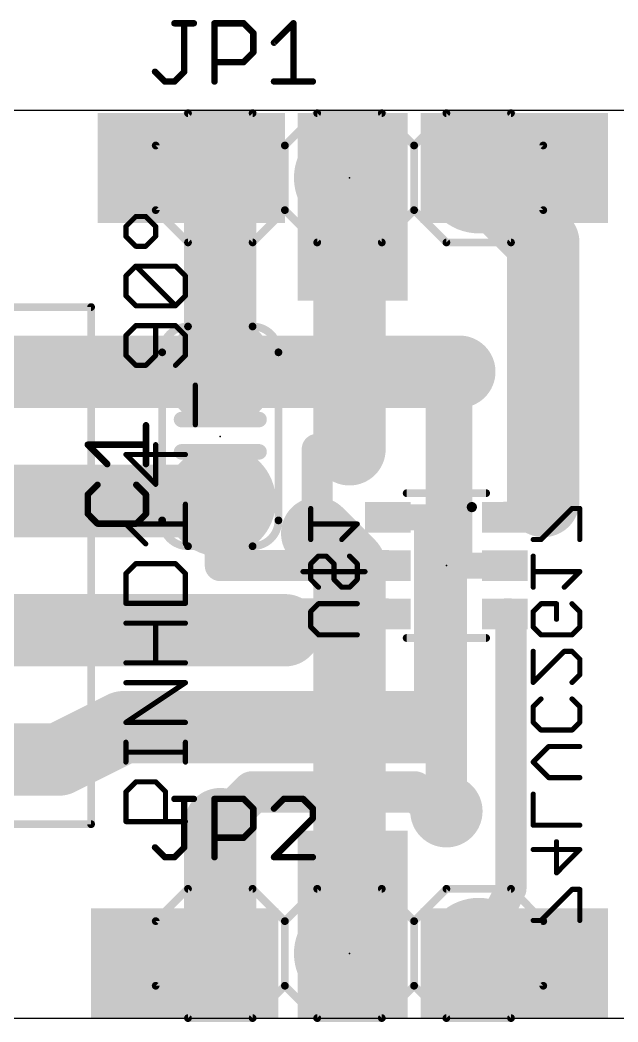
# Model space of a CAD drawing. Extents: x -2 to 28.6, y 7.5 to 27.2.
# Drawn here: x 8.76 to 20.52, y 7.54 to 27.23 of the extents above; entities that cross this region are included whole.
import ezdxf

# ---------------------------------------------------------------- set-up
doc = ezdxf.new("R2010")
doc.units = 0
for name, color, linetype in [('1', 22, 'CONTINUOUS'), ('16', 175, 'CONTINUOUS'), ('17', 82, 'CONTINUOUS'), ('18', 82, 'CONTINUOUS'), ('20', 7, 'CONTINUOUS'), ('21', 253, 'CONTINUOUS'), ('22', 253, 'CONTINUOUS'), ('23', 7, 'CONTINUOUS'), ('24', 7, 'CONTINUOUS'), ('25', 253, 'CONTINUOUS'), ('26', 253, 'CONTINUOUS'), ('28', 253, 'CONTINUOUS')]:
    doc.layers.add(name, color=color, linetype=linetype)

# ---------------------------------------------------------------- blocks, each defined once
blk = doc.blocks.new('RECT')
blk.add_solid([(-0.5, -0.5), (0.5, -0.5), (-0.5, 0.5), (0.5, 0.5)])
blk = doc.blocks.new('ROUNDP')
at = {"const_width": 0.5}
blk.add_lwpolyline([(0, -0.25, 1), (0, 0.25, 1), (0, -0.25)], format="xyb", dxfattribs=at)
blk = doc.blocks.new('ROUNDV')
at = {"const_width": 0.5}
blk.add_lwpolyline([(0, -0.25, 1), (0, 0.25, 1), (0, -0.25)], format="xyb", dxfattribs=at)

msp = doc.modelspace()

# ---------------------------------------------------------------- linework, layer by layer
at = {"layer": '1'}
for points, const_width in [([(15.24, 22.225), (15.24, 18.796)], 1.4224), ([(17.145, 11.684), (17.145, 20.32)], 0.8128), ([(15.24, 16.51), (14.605, 17.145)], 1.4224), ([(15.24, 10.795), (15.24, 16.51)], 1.4224)]:
    msp.add_lwpolyline(points, dxfattribs=dict(at, const_width=const_width))
for points, const_width in [([(15.5956, 22.225, 1), (14.8844, 22.225)], 0.7112), ([(17.3482, 20.32, 1), (16.9418, 20.32)], 0.4064), ([(14.8844, 18.796, 1), (15.5956, 18.796)], 0.7112), ([(14.8564, 17.3964, 1), (14.3536, 16.8936)], 0.7112), ([(15.5956, 16.51, 1), (14.8844, 16.51)], 0.7112), ([(14.9886, 16.2586, 1), (15.4914, 16.7614)], 0.7112), ([(16.9418, 11.684, 1), (17.3482, 11.684)], 0.4064), ([(14.8844, 10.795, 1), (15.5956, 10.795)], 0.7112)]:
    msp.add_lwpolyline(points, format="xyb", dxfattribs=dict(at, const_width=const_width))
at = {"layer": '16'}
for points, const_width in [([(12.7, 20.32), (12.7, 24.13)], 1.4224), ([(15.24, 24.13), (15.24, 22.225)], 1.4224), ([(19.05, 22.86), (17.78, 24.13)], 1.4224), ([(19.05, 17.78), (19.05, 22.86)], 1.4224), ([(7.62, 20.32), (12.7, 20.32)], 1.4224), ([(17.145, 20.32), (12.7, 20.32)], 1.4224), ([(17.399, 20.32), (17.145, 20.32)], 1.4224), ([(17.145, 20.32), (17.399, 20.32)], 0.8128), ([(17.399, 17.526), (17.399, 20.32)], 0.508), ([(15.24, 18.796), (14.605, 18.796)], 0.6096), ([(14.605, 18.796), (14.605, 17.145)], 0.6096), ([(7.62, 17.78), (12.7, 17.78)], 1.4224), ([(12.7, 16.51), (12.7, 17.78)], 0.6096), ([(18.73, 17.46), (19.05, 17.78)], 0.6096), ([(17.399, 16.51), (17.399, 17.526)], 0.508), ([(18.295, 17.46), (18.73, 17.46)], 0.6096), ([(15.995, 17.46), (16.764, 17.46)], 0.508), ([(16.764, 17.46), (16.764, 14.605)], 0.508), ([(14.605, 17.145), (14.605, 16.51)], 0.6096), ([(14.605, 16.51), (12.7, 16.51)], 0.6096), ([(15.995, 16.51), (14.605, 16.51)], 0.6096), ([(18.295, 16.51), (17.399, 16.51)], 0.508), ([(13.97, 15.24), (7.62, 15.24)], 1.4224), ([(15.995, 15.56), (13.97, 15.56)], 0.6096), ([(13.97, 15.56), (13.97, 15.24)], 0.6096), ([(18.295, 15.56), (18.415, 15.56)], 0.6096), ([(18.415, 15.56), (18.415, 10.16)], 0.6096), ([(16.764, 14.605), (16.764, 13.335)], 0.508), ([(10.795, 13.335), (9.525, 12.7)], 1.4224), ([(16.764, 13.335), (10.795, 13.335)], 1.4224), ([(9.525, 12.7), (7.62, 12.7)], 1.4224), ([(12.7, 11.43), (13.335, 12.065)], 0.8128), ([(13.335, 12.065), (16.51, 12.065)], 0.8128), ([(16.51, 12.065), (17.145, 11.684)], 0.8128), ([(12.7, 8.89), (12.7, 11.43)], 1.4224), ([(15.24, 8.89), (15.24, 10.795)], 1.4224), ([(18.415, 10.16), (17.78, 8.89)], 0.6096)]:
    msp.add_lwpolyline(points, dxfattribs=dict(at, const_width=const_width))
for points, const_width in [([(13.0556, 24.13, 1), (12.3444, 24.13)], 0.7112), ([(15.5956, 24.13, 1), (14.8844, 24.13)], 0.7112), ([(18.0314, 24.3814, 1), (17.5286, 23.8786)], 0.7112), ([(19.4056, 22.86, 1), (18.6944, 22.86)], 0.7112), ([(18.7986, 22.6086, 1), (19.3014, 23.1114)], 0.7112), ([(14.8844, 22.225, 1), (15.5956, 22.225)], 0.7112), ([(12.7, 20.6756, 1), (12.7, 19.9644)], 0.7112), ([(12.7, 19.9644, 1), (12.7, 20.6756)], 0.7112), ([(17.145, 20.6756, 1), (17.145, 19.9644)], 0.7112), ([(17.145, 19.9644, 1), (17.145, 20.6756)], 0.7112), ([(17.399, 19.9644, 1), (17.399, 20.6756)], 0.7112), ([(12.3444, 20.32, 1), (13.0556, 20.32)], 0.7112), ([(17.145, 20.5232, 1), (17.145, 20.1168)], 0.4064), ([(17.399, 20.1168, 1), (17.399, 20.5232)], 0.4064), ([(17.526, 20.32, 1), (17.272, 20.32)], 0.254), ([(14.605, 18.9484, 1), (14.605, 18.6436)], 0.3048), ([(14.7574, 18.796, 1), (14.4526, 18.796)], 0.3048), ([(15.24, 18.6436, 1), (15.24, 18.9484)], 0.3048), ([(12.7, 17.4244, 1), (12.7, 18.1356)], 0.7112), ([(18.6944, 17.78, 1), (19.4056, 17.78)], 0.7112), ([(12.8524, 17.78, 1), (12.5476, 17.78)], 0.3048), ([(19.1578, 17.6722, 1), (18.9422, 17.8878)], 0.3048), ([(17.526, 17.526, 1), (17.272, 17.526)], 0.254), ([(18.295, 17.6124, 1), (18.295, 17.3076)], 0.3048), ([(18.6222, 17.5678, 1), (18.8378, 17.3522)], 0.3048), ([(18.73, 17.3076, 1), (18.73, 17.6124)], 0.3048), ([(15.995, 17.587, 1), (15.995, 17.333)], 0.254), ([(16.891, 17.46, 1), (16.637, 17.46)], 0.254), ([(16.764, 17.333, 1), (16.764, 17.587)], 0.254), ([(17.272, 17.526, 1), (17.526, 17.526)], 0.254), ([(14.7574, 17.145, 1), (14.4526, 17.145)], 0.3048), ([(14.4526, 17.145, 1), (14.7574, 17.145)], 0.3048), ([(12.7, 16.6624, 1), (12.7, 16.3576)], 0.3048), ([(14.605, 16.6624, 1), (14.605, 16.3576)], 0.3048), ([(14.605, 16.3576, 1), (14.605, 16.6624)], 0.3048), ([(15.995, 16.3576, 1), (15.995, 16.6624)], 0.3048), ([(17.399, 16.637, 1), (17.399, 16.383)], 0.254), ([(18.295, 16.383, 1), (18.295, 16.637)], 0.254), ([(12.5476, 16.51, 1), (12.8524, 16.51)], 0.3048), ([(14.4526, 16.51, 1), (14.7574, 16.51)], 0.3048), ([(17.272, 16.51, 1), (17.526, 16.51)], 0.254), ([(13.97, 14.8844, 1), (13.97, 15.5956)], 0.7112), ([(13.97, 15.7124, 1), (13.97, 15.4076)], 0.3048), ([(14.1224, 15.56, 1), (13.8176, 15.56)], 0.3048), ([(15.995, 15.4076, 1), (15.995, 15.7124)], 0.3048), ([(18.295, 15.7124, 1), (18.295, 15.4076)], 0.3048), ([(18.5674, 15.56, 1), (18.2626, 15.56)], 0.3048), ([(18.415, 15.4076, 1), (18.415, 15.7124)], 0.3048), ([(13.8176, 15.24, 1), (14.1224, 15.24)], 0.3048), ([(16.891, 14.605, 1), (16.637, 14.605)], 0.254), ([(16.637, 14.605, 1), (16.891, 14.605)], 0.254), ([(10.795, 13.6906, 1), (10.795, 12.9794)], 0.7112), ([(10.954, 13.0169, 1), (10.636, 13.6531)], 0.7112), ([(16.764, 12.9794, 1), (16.764, 13.6906)], 0.7112), ([(9.525, 12.3444, 1), (9.525, 13.0556)], 0.7112), ([(16.637, 13.335, 1), (16.891, 13.335)], 0.254), ([(9.366, 13.0181, 1), (9.684, 12.3819)], 0.7112), ([(13.335, 12.2682, 1), (13.335, 11.8618)], 0.4064), ([(13.4787, 11.9213, 1), (13.1913, 12.2087)], 0.4064), ([(16.6145, 12.2392, 1), (16.4055, 11.8908)], 0.4064), ([(16.51, 11.8618, 1), (16.51, 12.2682)], 0.4064), ([(13.0556, 11.43, 1), (12.3444, 11.43)], 0.7112), ([(17.0405, 11.5098, 1), (17.2495, 11.8582)], 0.4064), ([(12.5563, 11.5737, 1), (12.8437, 11.2863)], 0.4064), ([(15.5956, 10.795, 1), (14.8844, 10.795)], 0.7112), ([(18.5513, 10.0918, 1), (18.2787, 10.2282)], 0.3048), ([(18.2626, 10.16, 1), (18.5674, 10.16)], 0.3048), ([(12.3444, 8.89, 1), (13.0556, 8.89)], 0.7112), ([(14.8844, 8.89, 1), (15.5956, 8.89)], 0.7112), ([(17.6437, 8.9582, 1), (17.9163, 8.8218)], 0.3048)]:
    msp.add_lwpolyline(points, format="xyb", dxfattribs=dict(at, const_width=const_width))
at = {"layer": '20'}
for p, q in [((28.555, 25.451), (5.08, 25.451)), ((5.08, 7.62), (28.555, 7.62))]:
    msp.add_line(p, q, dxfattribs=at)
at = {"layer": '21'}
for points, const_width in [([(12.065, 25.4), (11.43, 24.765)], 0.1524), ([(12.065, 25.4), (13.335, 25.4)], 0.1524), ([(13.335, 25.4), (13.97, 24.765)], 0.1524), ([(13.97, 24.765), (14.605, 25.4)], 0.1524), ([(14.605, 25.4), (15.875, 25.4)], 0.1524), ([(15.875, 25.4), (16.51, 24.765)], 0.1524), ([(16.51, 24.765), (17.145, 25.4)], 0.1524), ([(17.145, 25.4), (18.415, 25.4)], 0.1524), ([(18.415, 25.4), (19.05, 24.765)], 0.1524), ([(11.43, 24.765), (11.43, 23.495)], 0.1524), ([(13.97, 24.765), (13.97, 23.495)], 0.1524), ([(16.51, 24.765), (16.51, 23.495)], 0.1524), ([(19.05, 24.765), (19.05, 23.495)], 0.1524), ([(11.43, 23.495), (12.065, 22.86)], 0.1524), ([(13.97, 23.495), (13.335, 22.86)], 0.1524), ([(14.605, 22.86), (13.97, 23.495)], 0.1524), ([(16.51, 23.495), (15.875, 22.86)], 0.1524), ([(17.145, 22.86), (16.51, 23.495)], 0.1524), ([(19.05, 23.495), (18.415, 22.86)], 0.1524), ([(10.8448, 23.1748), (11.0397, 23.3697)], 0.1016), ([(11.0397, 23.3697), (11.2346, 23.3697)], 0.1016), ([(11.2346, 23.3697), (11.4295, 23.1748)], 0.1016), ([(10.8448, 22.9799), (10.8448, 23.1748)], 0.1016), ([(11.4295, 23.1748), (11.4295, 22.9799)], 0.1016), ([(11.0397, 22.785), (10.8448, 22.9799)], 0.1016), ([(11.2346, 22.785), (11.0397, 22.785)], 0.1016), ([(11.4295, 22.9799), (11.2346, 22.785)], 0.1016), ([(13.335, 22.86), (12.065, 22.86)], 0.1524), ([(15.875, 22.86), (14.605, 22.86)], 0.1524), ([(18.415, 22.86), (17.145, 22.86)], 0.1524), ([(10.8448, 22.2003), (11.0397, 22.3952)], 0.1016), ([(11.0397, 22.3952), (11.8193, 22.3952)], 0.1016), ([(11.8193, 21.6156), (11.0397, 22.3952)], 0.1016), ([(11.8193, 22.3952), (12.0142, 22.2003)], 0.1016), ([(10.8448, 21.8105), (10.8448, 22.2003)], 0.1016), ([(12.0142, 22.2003), (12.0142, 21.8105)], 0.1016), ([(11.0397, 21.6156), (10.8448, 21.8105)], 0.1016), ([(12.0142, 21.8105), (11.8193, 21.6156)], 0.1016), ([(10.16, 21.59), (6.35, 21.59)], 0.1524), ([(10.16, 11.43), (10.16, 21.59)], 0.1524), ([(11.8193, 21.6156), (11.0397, 21.6156)], 0.1016), ([(11.0397, 21.2258), (10.8448, 21.0309)], 0.1016), ([(11.8193, 21.2258), (11.0397, 21.2258)], 0.1016), ([(11.4295, 20.6411), (11.4295, 21.2258)], 0.1016), ([(12.0142, 21.0309), (11.8193, 21.2258)], 0.1016), ([(13.335, 21.209), (12.065, 21.209)], 0.1524), ([(10.8448, 21.0309), (10.8448, 20.6411)], 0.1016), ([(12.0142, 20.6411), (12.0142, 21.0309)], 0.1016), ([(10.8448, 20.6411), (11.0397, 20.4462)], 0.1016), ([(11.2346, 20.4462), (11.4295, 20.6411)], 0.1016), ([(11.557, 20.701), (11.557, 17.399)], 0.1524), ([(11.8193, 20.4462), (12.0142, 20.6411)], 0.1016), ([(13.843, 20.701), (13.843, 17.399)], 0.1524), ([(11.0397, 20.4462), (11.2346, 20.4462)], 0.1016), ([(12.2091, 19.2768), (12.2091, 20.0564)], 0.1016), ([(11.938, 19.3802), (13.462, 19.3802)], 0.3048), ([(11.4295, 18.1074), (11.4295, 18.887)], 0.1016), ([(12.0142, 18.6921), (10.8448, 18.6921)], 0.1016), ([(10.8448, 18.6921), (11.4295, 18.1074)], 0.1016), ([(11.938, 18.7452), (13.462, 18.7452)], 0.3048), ([(12.0142, 16.938), (12.0142, 17.7176)], 0.1016), ([(11.2346, 16.938), (10.8448, 17.3278)], 0.1016), ([(10.8448, 17.3278), (12.0142, 17.3278)], 0.1016), ([(13.335, 16.891), (12.065, 16.891)], 0.1524), ([(11.0397, 16.5482), (10.8448, 16.3533)], 0.1016), ([(11.8193, 16.5482), (11.0397, 16.5482)], 0.1016), ([(12.0142, 16.3533), (11.8193, 16.5482)], 0.1016), ([(10.8448, 16.3533), (10.8448, 15.7686)], 0.1016), ([(12.0142, 15.7686), (12.0142, 16.3533)], 0.1016), ([(10.8448, 15.7686), (12.0142, 15.7686)], 0.1016), ([(10.8448, 15.3788), (12.0142, 15.3788)], 0.1016), ([(11.4295, 14.5992), (11.4295, 15.3788)], 0.1016), ([(12.0142, 14.5992), (10.8448, 14.5992)], 0.1016), ([(10.8448, 13.4298), (12.0142, 14.2094)], 0.1016), ([(12.0142, 14.2094), (10.8448, 14.2094)], 0.1016), ([(12.0142, 13.4298), (10.8448, 13.4298)], 0.1016), ([(10.8448, 12.6502), (10.8448, 13.04)], 0.1016), ([(12.0142, 12.6502), (12.0142, 13.04)], 0.1016), ([(12.0142, 12.8451), (10.8448, 12.8451)], 0.1016), ([(10.8448, 12.0655), (11.0397, 12.2604)], 0.1016), ([(11.0397, 12.2604), (11.4295, 12.2604)], 0.1016), ([(11.4295, 12.2604), (11.6244, 12.0655)], 0.1016), ([(10.8448, 11.4808), (10.8448, 12.0655)], 0.1016), ([(11.6244, 12.0655), (11.6244, 11.4808)], 0.1016), ([(7.62, 11.43), (10.16, 11.43)], 0.1524), ([(12.0142, 11.4808), (10.8448, 11.4808)], 0.1016), ([(12.065, 10.16), (11.43, 9.525)], 0.1524), ([(12.065, 10.16), (13.335, 10.16)], 0.1524), ([(13.335, 10.16), (13.97, 9.525)], 0.1524), ([(13.97, 9.525), (14.605, 10.16)], 0.1524), ([(14.605, 10.16), (15.875, 10.16)], 0.1524), ([(15.875, 10.16), (16.51, 9.525)], 0.1524), ([(16.51, 9.525), (17.145, 10.16)], 0.1524), ([(17.145, 10.16), (18.415, 10.16)], 0.1524), ([(18.415, 10.16), (19.05, 9.525)], 0.1524), ([(11.43, 9.525), (11.43, 8.255)], 0.1524), ([(13.97, 9.525), (13.97, 8.255)], 0.1524), ([(16.51, 9.525), (16.51, 8.255)], 0.1524), ([(19.05, 9.525), (19.05, 8.255)], 0.1524), ([(11.43, 8.255), (12.065, 7.62)], 0.1524), ([(13.97, 8.255), (13.335, 7.62)], 0.1524), ([(14.605, 7.62), (13.97, 8.255)], 0.1524), ([(16.51, 8.255), (15.875, 7.62)], 0.1524), ([(17.145, 7.62), (16.51, 8.255)], 0.1524), ([(19.05, 8.255), (18.415, 7.62)], 0.1524), ([(13.335, 7.62), (12.065, 7.62)], 0.1524), ([(15.875, 7.62), (14.605, 7.62)], 0.1524), ([(18.415, 7.62), (17.145, 7.62)], 0.1524)]:
    msp.add_lwpolyline(points, dxfattribs=dict(at, const_width=const_width))
for points, const_width in [([(12.065, 25.4381, 1), (12.065, 25.3619)], 0.0762), ([(12.0919, 25.3731, 1), (12.0381, 25.4269)], 0.0762), ([(13.3619, 25.4269, 1), (13.3081, 25.3731)], 0.0762), ([(13.335, 25.3619, 1), (13.335, 25.4381)], 0.0762), ([(14.605, 25.4381, 1), (14.605, 25.3619)], 0.0762), ([(14.6319, 25.3731, 1), (14.5781, 25.4269)], 0.0762), ([(15.9019, 25.4269, 1), (15.8481, 25.3731)], 0.0762), ([(15.875, 25.3619, 1), (15.875, 25.4381)], 0.0762), ([(17.145, 25.4381, 1), (17.145, 25.3619)], 0.0762), ([(17.1719, 25.3731, 1), (17.1181, 25.4269)], 0.0762), ([(18.4419, 25.4269, 1), (18.3881, 25.3731)], 0.0762), ([(18.415, 25.3619, 1), (18.415, 25.4381)], 0.0762), ([(11.4681, 24.765, 1), (11.3919, 24.765)], 0.0762), ([(11.4031, 24.7919, 1), (11.4569, 24.7381)], 0.0762), ([(14.0081, 24.765, 1), (13.9319, 24.765)], 0.0762), ([(13.9431, 24.7919, 1), (13.9969, 24.7381)], 0.0762), ([(13.9431, 24.7381, 1), (13.9969, 24.7919)], 0.0762), ([(16.5481, 24.765, 1), (16.4719, 24.765)], 0.0762), ([(16.4831, 24.7919, 1), (16.5369, 24.7381)], 0.0762), ([(16.4831, 24.7381, 1), (16.5369, 24.7919)], 0.0762), ([(19.0881, 24.765, 1), (19.0119, 24.765)], 0.0762), ([(19.0231, 24.7381, 1), (19.0769, 24.7919)], 0.0762), ([(11.3919, 23.495, 1), (11.4681, 23.495)], 0.0762), ([(11.4569, 23.5219, 1), (11.4031, 23.4681)], 0.0762), ([(13.9319, 23.495, 1), (14.0081, 23.495)], 0.0762), ([(13.9969, 23.5219, 1), (13.9431, 23.4681)], 0.0762), ([(13.9969, 23.4681, 1), (13.9431, 23.5219)], 0.0762), ([(16.4719, 23.495, 1), (16.5481, 23.495)], 0.0762), ([(16.5369, 23.5219, 1), (16.4831, 23.4681)], 0.0762), ([(16.5369, 23.4681, 1), (16.4831, 23.5219)], 0.0762), ([(19.0119, 23.495, 1), (19.0881, 23.495)], 0.0762), ([(19.0769, 23.4681, 1), (19.0231, 23.5219)], 0.0762), ([(11.0397, 23.3951, 1), (11.0397, 23.3443)], 0.0508), ([(11.0577, 23.3517, 1), (11.0217, 23.3876)], 0.0508), ([(11.2526, 23.3876, 1), (11.2166, 23.3517)], 0.0508), ([(11.2346, 23.3443, 1), (11.2346, 23.3951)], 0.0508), ([(10.8702, 23.1748, 1), (10.8194, 23.1748)], 0.0508), ([(10.8268, 23.1927, 1), (10.8628, 23.1568)], 0.0508), ([(11.4549, 23.1748, 1), (11.4041, 23.1748)], 0.0508), ([(11.4115, 23.1568, 1), (11.4475, 23.1927)], 0.0508), ([(10.8628, 22.9978, 1), (10.8268, 22.9619)], 0.0508), ([(10.8194, 22.9799, 1), (10.8702, 22.9799)], 0.0508), ([(11.0397, 22.8104, 1), (11.0397, 22.7596)], 0.0508), ([(11.2346, 22.7596, 1), (11.2346, 22.8104)], 0.0508), ([(11.4041, 22.9799, 1), (11.4549, 22.9799)], 0.0508), ([(11.4475, 22.9619, 1), (11.4115, 22.9978)], 0.0508), ([(12.065, 22.8981, 1), (12.065, 22.8219)], 0.0762), ([(12.0381, 22.8331, 1), (12.0919, 22.8869)], 0.0762), ([(13.3081, 22.8869, 1), (13.3619, 22.8331)], 0.0762), ([(13.335, 22.8219, 1), (13.335, 22.8981)], 0.0762), ([(14.605, 22.8981, 1), (14.605, 22.8219)], 0.0762), ([(14.5781, 22.8331, 1), (14.6319, 22.8869)], 0.0762), ([(15.8481, 22.8869, 1), (15.9019, 22.8331)], 0.0762), ([(15.875, 22.8219, 1), (15.875, 22.8981)], 0.0762), ([(17.145, 22.8981, 1), (17.145, 22.8219)], 0.0762), ([(17.1181, 22.8331, 1), (17.1719, 22.8869)], 0.0762), ([(18.3881, 22.8869, 1), (18.4419, 22.8331)], 0.0762), ([(18.415, 22.8219, 1), (18.415, 22.8981)], 0.0762), ([(11.0217, 22.767, 1), (11.0577, 22.8029)], 0.0508), ([(11.2166, 22.8029, 1), (11.2526, 22.767)], 0.0508), ([(11.0397, 22.4206, 1), (11.0397, 22.3698)], 0.0508), ([(11.0577, 22.4131, 1), (11.0217, 22.3772)], 0.0508), ([(11.0577, 22.3772, 1), (11.0217, 22.4131)], 0.0508), ([(11.8373, 22.4131, 1), (11.8013, 22.3772)], 0.0508), ([(11.8193, 22.3698, 1), (11.8193, 22.4206)], 0.0508), ([(10.8702, 22.2003, 1), (10.8194, 22.2003)], 0.0508), ([(12.0396, 22.2003, 1), (11.9888, 22.2003)], 0.0508), ([(10.8268, 22.2182, 1), (10.8628, 22.1823)], 0.0508), ([(11.9962, 22.1823, 1), (12.0322, 22.2182)], 0.0508), ([(10.8628, 21.8284, 1), (10.8268, 21.7925)], 0.0508), ([(12.0322, 21.7925, 1), (11.9962, 21.8284)], 0.0508), ([(10.1981, 21.59, 1), (10.1219, 21.59)], 0.0762), ([(10.16, 21.5519, 1), (10.16, 21.6281)], 0.0762), ([(10.8194, 21.8105, 1), (10.8702, 21.8105)], 0.0508), ([(11.0397, 21.641, 1), (11.0397, 21.5902)], 0.0508), ([(11.0217, 21.5976, 1), (11.0577, 21.6335)], 0.0508), ([(11.8013, 21.6335, 1), (11.8373, 21.5976)], 0.0508), ([(11.8013, 21.5976, 1), (11.8373, 21.6335)], 0.0508), ([(11.8193, 21.5902, 1), (11.8193, 21.641)], 0.0508), ([(11.9888, 21.8105, 1), (12.0396, 21.8105)], 0.0508), ([(11.0397, 21.2512, 1), (11.0397, 21.2004)], 0.0508), ([(11.0577, 21.2078, 1), (11.0217, 21.2437)], 0.0508), ([(11.4549, 21.2258, 1), (11.4041, 21.2258)], 0.0508), ([(12.065, 21.209, 0.4142), (11.557, 20.701)], 0.1524), ([(11.8373, 21.2437, 1), (11.8013, 21.2078)], 0.0508), ([(11.8193, 21.2004, 1), (11.8193, 21.2512)], 0.0508), ([(12.065, 21.2471, 1), (12.065, 21.1709)], 0.0762), ([(12.065, 21.1709, 1), (12.065, 21.2471)], 0.0762), ([(13.843, 20.701, 0.4142), (13.335, 21.209)], 0.1524), ([(13.335, 21.2471, 1), (13.335, 21.1709)], 0.0762), ([(13.335, 21.1709, 1), (13.335, 21.2471)], 0.0762), ([(10.8702, 21.0309, 1), (10.8194, 21.0309)], 0.0508), ([(10.8268, 21.0488, 1), (10.8628, 21.0129)], 0.0508), ([(12.0396, 21.0309, 1), (11.9888, 21.0309)], 0.0508), ([(11.9962, 21.0129, 1), (12.0322, 21.0488)], 0.0508), ([(10.8628, 20.659, 1), (10.8268, 20.6231)], 0.0508), ([(11.4475, 20.6231, 1), (11.4115, 20.659)], 0.0508), ([(11.5951, 20.701, 1), (11.5189, 20.701)], 0.0762), ([(11.5189, 20.701, 1), (11.5951, 20.701)], 0.0762), ([(12.0322, 20.6231, 1), (11.9962, 20.659)], 0.0508), ([(13.8811, 20.701, 1), (13.8049, 20.701)], 0.0762), ([(13.8049, 20.701, 1), (13.8811, 20.701)], 0.0762), ([(10.8194, 20.6411, 1), (10.8702, 20.6411)], 0.0508), ([(11.0397, 20.4716, 1), (11.0397, 20.4208)], 0.0508), ([(11.0217, 20.4282, 1), (11.0577, 20.4641)], 0.0508), ([(11.2166, 20.4641, 1), (11.2526, 20.4282)], 0.0508), ([(11.2346, 20.4208, 1), (11.2346, 20.4716)], 0.0508), ([(11.4041, 20.6411, 1), (11.4549, 20.6411)], 0.0508), ([(11.8013, 20.4641, 1), (11.8373, 20.4282)], 0.0508), ([(11.9888, 20.6411, 1), (12.0396, 20.6411)], 0.0508), ([(12.2345, 20.0564, 1), (12.1837, 20.0564)], 0.0508), ([(11.938, 19.4564, 1), (11.938, 19.304)], 0.1524), ([(13.462, 19.304, 1), (13.462, 19.4564)], 0.1524), ([(12.1837, 19.2768, 1), (12.2345, 19.2768)], 0.0508), ([(11.4549, 18.887, 1), (11.4041, 18.887)], 0.0508), ([(10.8448, 18.7175, 1), (10.8448, 18.6667)], 0.0508), ([(10.8628, 18.71, 1), (10.8268, 18.6741)], 0.0508), ([(11.938, 18.8214, 1), (11.938, 18.669)], 0.1524), ([(12.0142, 18.6667, 1), (12.0142, 18.7175)], 0.0508), ([(13.462, 18.669, 1), (13.462, 18.8214)], 0.1524), ([(11.4041, 18.1074, 1), (11.4549, 18.1074)], 0.0508), ([(11.4115, 18.0894, 1), (11.4475, 18.1253)], 0.0508), ([(12.0396, 17.7176, 1), (11.9888, 17.7176)], 0.0508), ([(10.8628, 17.3457, 1), (10.8268, 17.3098)], 0.0508), ([(10.8448, 17.3532, 1), (10.8448, 17.3024)], 0.0508), ([(11.557, 17.399, 0.4142), (12.065, 16.891)], 0.1524), ([(11.5951, 17.399, 1), (11.5189, 17.399)], 0.0762), ([(11.5189, 17.399, 1), (11.5951, 17.399)], 0.0762), ([(12.0142, 17.3024, 1), (12.0142, 17.3532)], 0.0508), ([(13.335, 16.891, 0.4142), (13.843, 17.399)], 0.1524), ([(13.8811, 17.399, 1), (13.8049, 17.399)], 0.0762), ([(13.8049, 17.399, 1), (13.8811, 17.399)], 0.0762), ([(11.2166, 16.92, 1), (11.2526, 16.9559)], 0.0508), ([(11.9888, 16.938, 1), (12.0396, 16.938)], 0.0508), ([(12.065, 16.9291, 1), (12.065, 16.8529)], 0.0762), ([(12.065, 16.8529, 1), (12.065, 16.9291)], 0.0762), ([(13.335, 16.9291, 1), (13.335, 16.8529)], 0.0762), ([(13.335, 16.8529, 1), (13.335, 16.9291)], 0.0762), ([(11.0397, 16.5736, 1), (11.0397, 16.5228)], 0.0508), ([(11.0577, 16.5302, 1), (11.0217, 16.5661)], 0.0508), ([(11.8373, 16.5661, 1), (11.8013, 16.5302)], 0.0508), ([(11.8193, 16.5228, 1), (11.8193, 16.5736)], 0.0508), ([(10.8702, 16.3533, 1), (10.8194, 16.3533)], 0.0508), ([(10.8268, 16.3712, 1), (10.8628, 16.3353)], 0.0508), ([(12.0396, 16.3533, 1), (11.9888, 16.3533)], 0.0508), ([(11.9962, 16.3353, 1), (12.0322, 16.3712)], 0.0508), ([(10.8448, 15.794, 1), (10.8448, 15.7432)], 0.0508), ([(10.8194, 15.7686, 1), (10.8702, 15.7686)], 0.0508), ([(11.9888, 15.7686, 1), (12.0396, 15.7686)], 0.0508), ([(12.0142, 15.7432, 1), (12.0142, 15.794)], 0.0508), ([(10.8448, 15.4042, 1), (10.8448, 15.3534)], 0.0508), ([(11.4549, 15.3788, 1), (11.4041, 15.3788)], 0.0508), ([(12.0142, 15.3534, 1), (12.0142, 15.4042)], 0.0508), ([(10.8448, 14.6246, 1), (10.8448, 14.5738)], 0.0508), ([(11.4041, 14.5992, 1), (11.4549, 14.5992)], 0.0508), ([(12.0142, 14.5738, 1), (12.0142, 14.6246)], 0.0508), ([(10.8448, 14.2348, 1), (10.8448, 14.184)], 0.0508), ([(12.0283, 14.1883, 1), (12.0001, 14.2305)], 0.0508), ([(12.0142, 14.184, 1), (12.0142, 14.2348)], 0.0508), ([(10.8448, 13.4552, 1), (10.8448, 13.4044)], 0.0508), ([(10.8307, 13.4509, 1), (10.8589, 13.4087)], 0.0508), ([(12.0142, 13.4044, 1), (12.0142, 13.4552)], 0.0508), ([(10.8702, 13.04, 1), (10.8194, 13.04)], 0.0508), ([(12.0396, 13.04, 1), (11.9888, 13.04)], 0.0508), ([(10.8448, 12.8705, 1), (10.8448, 12.8197)], 0.0508), ([(12.0142, 12.8197, 1), (12.0142, 12.8705)], 0.0508), ([(10.8194, 12.6502, 1), (10.8702, 12.6502)], 0.0508), ([(11.9888, 12.6502, 1), (12.0396, 12.6502)], 0.0508), ([(11.0397, 12.2858, 1), (11.0397, 12.235)], 0.0508), ([(11.0577, 12.2424, 1), (11.0217, 12.2784)], 0.0508), ([(11.4475, 12.2784, 1), (11.4115, 12.2424)], 0.0508), ([(11.4295, 12.235, 1), (11.4295, 12.2858)], 0.0508), ([(10.8268, 12.0835, 1), (10.8628, 12.0475)], 0.0508), ([(10.8702, 12.0655, 1), (10.8194, 12.0655)], 0.0508), ([(11.6498, 12.0655, 1), (11.599, 12.0655)], 0.0508), ([(11.6064, 12.0475, 1), (11.6424, 12.0835)], 0.0508), ([(10.1219, 11.43, 1), (10.1981, 11.43)], 0.0762), ([(10.16, 11.3919, 1), (10.16, 11.4681)], 0.0762), ([(10.8448, 11.5062, 1), (10.8448, 11.4554)], 0.0508), ([(10.8194, 11.4808, 1), (10.8702, 11.4808)], 0.0508), ([(11.599, 11.4808, 1), (11.6498, 11.4808)], 0.0508), ([(12.0142, 11.4554, 1), (12.0142, 11.5062)], 0.0508), ([(12.065, 10.1981, 1), (12.065, 10.1219)], 0.0762), ([(12.0919, 10.1331, 1), (12.0381, 10.1869)], 0.0762), ([(13.3619, 10.1869, 1), (13.3081, 10.1331)], 0.0762), ([(13.335, 10.1219, 1), (13.335, 10.1981)], 0.0762), ([(14.605, 10.1981, 1), (14.605, 10.1219)], 0.0762), ([(14.6319, 10.1331, 1), (14.5781, 10.1869)], 0.0762), ([(15.9019, 10.1869, 1), (15.8481, 10.1331)], 0.0762), ([(15.875, 10.1219, 1), (15.875, 10.1981)], 0.0762), ([(17.145, 10.1981, 1), (17.145, 10.1219)], 0.0762), ([(17.1719, 10.1331, 1), (17.1181, 10.1869)], 0.0762), ([(18.4419, 10.1869, 1), (18.3881, 10.1331)], 0.0762), ([(18.415, 10.1219, 1), (18.415, 10.1981)], 0.0762), ([(11.4681, 9.525, 1), (11.3919, 9.525)], 0.0762), ([(11.4031, 9.5519, 1), (11.4569, 9.4981)], 0.0762), ([(14.0081, 9.525, 1), (13.9319, 9.525)], 0.0762), ([(13.9431, 9.5519, 1), (13.9969, 9.4981)], 0.0762), ([(13.9431, 9.4981, 1), (13.9969, 9.5519)], 0.0762), ([(16.5481, 9.525, 1), (16.4719, 9.525)], 0.0762), ([(16.4831, 9.5519, 1), (16.5369, 9.4981)], 0.0762), ([(16.4831, 9.4981, 1), (16.5369, 9.5519)], 0.0762), ([(19.0881, 9.525, 1), (19.0119, 9.525)], 0.0762), ([(19.0231, 9.4981, 1), (19.0769, 9.5519)], 0.0762), ([(11.3919, 8.255, 1), (11.4681, 8.255)], 0.0762), ([(11.4569, 8.2819, 1), (11.4031, 8.2281)], 0.0762), ([(13.9319, 8.255, 1), (14.0081, 8.255)], 0.0762), ([(13.9969, 8.2819, 1), (13.9431, 8.2281)], 0.0762), ([(13.9969, 8.2281, 1), (13.9431, 8.2819)], 0.0762), ([(16.4719, 8.255, 1), (16.5481, 8.255)], 0.0762), ([(16.5369, 8.2819, 1), (16.4831, 8.2281)], 0.0762), ([(16.5369, 8.2281, 1), (16.4831, 8.2819)], 0.0762), ([(19.0119, 8.255, 1), (19.0881, 8.255)], 0.0762), ([(19.0769, 8.2281, 1), (19.0231, 8.2819)], 0.0762), ([(12.065, 7.6581, 1), (12.065, 7.5819)], 0.0762), ([(12.0381, 7.5931, 1), (12.0919, 7.6469)], 0.0762), ([(13.3081, 7.6469, 1), (13.3619, 7.5931)], 0.0762), ([(13.335, 7.5819, 1), (13.335, 7.6581)], 0.0762), ([(14.605, 7.6581, 1), (14.605, 7.5819)], 0.0762), ([(14.5781, 7.5931, 1), (14.6319, 7.6469)], 0.0762), ([(15.8481, 7.6469, 1), (15.9019, 7.5931)], 0.0762), ([(15.875, 7.5819, 1), (15.875, 7.6581)], 0.0762), ([(17.145, 7.6581, 1), (17.145, 7.5819)], 0.0762), ([(17.1181, 7.5931, 1), (17.1719, 7.6469)], 0.0762), ([(18.3881, 7.6469, 1), (18.4419, 7.5931)], 0.0762), ([(18.415, 7.5819, 1), (18.415, 7.6581)], 0.0762)]:
    msp.add_lwpolyline(points, format="xyb", dxfattribs=dict(at, const_width=const_width))
at = {"layer": '22', "const_width": 0.1524}
for points in [[(17.926, 17.933), (16.364, 17.933)], [(16.364, 15.088), (17.926, 15.088)]]:
    msp.add_lwpolyline(points, dxfattribs=at)
at = {"layer": '22'}
for points, const_width in [([(16.364, 17.9711, 1), (16.364, 17.8949)], 0.0762), ([(17.926, 17.8949, 1), (17.926, 17.9711)], 0.0762), ([(17.645, 17.61, 1), (17.645, 17.71, 1), (17.645, 17.61)], 0.1), ([(16.364, 15.1261, 1), (16.364, 15.0499)], 0.0762), ([(17.926, 15.0499, 1), (17.926, 15.1261)], 0.0762)]:
    msp.add_lwpolyline(points, format="xyb", dxfattribs=dict(at, const_width=const_width))
at = {"layer": '23'}
for p in [(15.24, 24.13), (12.7, 19.05), (15.24, 8.89)]:
    msp.add_point(p, dxfattribs=at)
at = {"layer": '24'}
msp.add_point((17.145, 16.51), dxfattribs=at)
at = {"layer": '25', "const_width": 0.127}
for points in [[(11.7986, 27.1663), (12.1799, 27.1663)], [(11.9893, 26.213), (11.9893, 27.1663)], [(12.5867, 26.0223), (12.5867, 27.1663)], [(12.5867, 27.1663), (13.1587, 27.1663)], [(13.1587, 27.1663), (13.3493, 26.9756)], [(13.7561, 26.785), (14.1374, 27.1663)], [(14.1374, 27.1663), (14.1374, 26.0223)], [(13.3493, 26.9756), (13.3493, 26.5943)], [(13.3493, 26.5943), (13.1587, 26.4036)], [(13.1587, 26.4036), (12.5867, 26.4036)], [(11.4173, 26.213), (11.608, 26.0223)], [(11.7986, 26.0223), (11.9893, 26.213)], [(11.608, 26.0223), (11.7986, 26.0223)], [(13.7561, 26.0223), (14.5187, 26.0223)], [(11.2395, 18.5049), (11.2395, 19.2675)], [(10.4769, 18.5049), (10.0955, 18.8862)], [(10.0955, 18.8862), (11.2395, 18.8862)], [(10.2862, 18.0982), (10.0955, 17.9075)], [(11.2395, 17.9075), (11.0488, 18.0982)], [(10.0955, 17.9075), (10.0955, 17.5262)], [(11.2395, 17.5262), (11.2395, 17.9075)], [(10.0955, 17.5262), (10.2862, 17.3355)], [(11.0488, 17.3355), (11.2395, 17.5262)], [(10.2862, 17.3355), (11.0488, 17.3355)], [(11.7986, 11.9263), (12.1799, 11.9263)], [(11.9893, 10.973), (11.9893, 11.9263)], [(12.5867, 10.7823), (12.5867, 11.9263)], [(12.5867, 11.9263), (13.1587, 11.9263)], [(13.1587, 11.9263), (13.3493, 11.7356)], [(13.9468, 11.9263), (13.7561, 11.7356)], [(14.3281, 11.9263), (13.9468, 11.9263)], [(14.5187, 11.7356), (14.3281, 11.9263)], [(13.3493, 11.7356), (13.3493, 11.3543)], [(14.5187, 11.545), (14.5187, 11.7356)], [(13.7561, 10.7823), (14.5187, 11.545)], [(13.1587, 11.1636), (12.5867, 11.1636)], [(13.3493, 11.3543), (13.1587, 11.1636)], [(11.4173, 10.973), (11.608, 10.7823)], [(11.7986, 10.7823), (11.9893, 10.973)], [(11.608, 10.7823), (11.7986, 10.7823)], [(14.5187, 10.7823), (13.7561, 10.7823)]]:
    msp.add_lwpolyline(points, dxfattribs=at)
at = {"layer": '25', "const_width": 0.0635}
for points in [[(11.7986, 27.198, 1), (11.7986, 27.1345)], [(12.021, 27.1663, 1), (11.9575, 27.1663)], [(12.1799, 27.1345, 1), (12.1799, 27.198)], [(12.6184, 27.1663, 1), (12.5549, 27.1663)], [(12.5867, 27.198, 1), (12.5867, 27.1345)], [(13.1811, 27.1887, 1), (13.1362, 27.1438)], [(13.1587, 27.1345, 1), (13.1587, 27.198)], [(14.1692, 27.1663, 1), (14.1057, 27.1663)], [(14.1599, 27.1438, 1), (14.115, 27.1887)], [(13.3811, 26.9756, 1), (13.3176, 26.9756)], [(13.3269, 26.9532, 1), (13.3718, 26.9981)], [(13.7336, 26.8074, 1), (13.7785, 26.7625)], [(13.3176, 26.5943, 1), (13.3811, 26.5943)], [(13.3718, 26.5718, 1), (13.3269, 26.6167)], [(12.5867, 26.4354, 1), (12.5867, 26.3719)], [(13.1362, 26.4261, 1), (13.1811, 26.3812)], [(13.1587, 26.3719, 1), (13.1587, 26.4354)], [(11.4398, 26.2354, 1), (11.3948, 26.1905)], [(11.9575, 26.213, 1), (12.021, 26.213)], [(12.0117, 26.1905, 1), (11.9668, 26.2354)], [(11.608, 26.0541, 1), (11.608, 25.9906)], [(11.5855, 25.9998, 1), (11.6304, 26.0448)], [(11.7762, 26.0448, 1), (11.8211, 25.9998)], [(11.7986, 25.9906, 1), (11.7986, 26.0541)], [(12.5549, 26.0223, 1), (12.6184, 26.0223)], [(13.7561, 26.0541, 1), (13.7561, 25.9906)], [(14.1057, 26.0223, 1), (14.1692, 26.0223)], [(14.5187, 25.9906, 1), (14.5187, 26.0541)], [(11.2713, 19.2675, 1), (11.2078, 19.2675)], [(10.0955, 18.918, 1), (10.0955, 18.8545)], [(10.118, 18.9087, 1), (10.0731, 18.8638)], [(11.2395, 18.8545, 1), (11.2395, 18.918)], [(10.4544, 18.4824, 1), (10.4993, 18.5273)], [(11.2078, 18.5049, 1), (11.2713, 18.5049)], [(10.3086, 18.0757, 1), (10.2637, 18.1206)], [(11.0713, 18.1206, 1), (11.0264, 18.0757)], [(10.1273, 17.9075, 1), (10.0638, 17.9075)], [(10.0731, 17.9299, 1), (10.118, 17.885)], [(11.2713, 17.9075, 1), (11.2078, 17.9075)], [(11.217, 17.885, 1), (11.262, 17.9299)], [(10.0638, 17.5262, 1), (10.1273, 17.5262)], [(10.118, 17.5486, 1), (10.0731, 17.5037)], [(11.2078, 17.5262, 1), (11.2713, 17.5262)], [(11.262, 17.5037, 1), (11.217, 17.5486)], [(10.2862, 17.3672, 1), (10.2862, 17.3038)], [(10.2637, 17.313, 1), (10.3086, 17.358)], [(11.0264, 17.358, 1), (11.0713, 17.313)], [(11.0488, 17.3038, 1), (11.0488, 17.3672)], [(11.7986, 11.958, 1), (11.7986, 11.8945)], [(12.021, 11.9263, 1), (11.9575, 11.9263)], [(12.1799, 11.8945, 1), (12.1799, 11.958)], [(12.6184, 11.9263, 1), (12.5549, 11.9263)], [(12.5867, 11.958, 1), (12.5867, 11.8945)], [(13.1811, 11.9487, 1), (13.1362, 11.9038)], [(13.1587, 11.8945, 1), (13.1587, 11.958)], [(13.9468, 11.958, 1), (13.9468, 11.8945)], [(13.9692, 11.9038, 1), (13.9243, 11.9487)], [(14.3505, 11.9487, 1), (14.3056, 11.9038)], [(14.3281, 11.8945, 1), (14.3281, 11.958)], [(13.3811, 11.7356, 1), (13.3176, 11.7356)], [(13.3269, 11.7132, 1), (13.3718, 11.7581)], [(13.7336, 11.7581, 1), (13.7785, 11.7132)], [(14.5505, 11.7356, 1), (14.487, 11.7356)], [(14.4963, 11.7132, 1), (14.5412, 11.7581)], [(14.487, 11.545, 1), (14.5505, 11.545)], [(14.5412, 11.5225, 1), (14.4963, 11.5674)], [(12.5867, 11.1954, 1), (12.5867, 11.1319)], [(13.1587, 11.1319, 1), (13.1587, 11.1954)], [(13.3176, 11.3543, 1), (13.3811, 11.3543)], [(13.3718, 11.3318, 1), (13.3269, 11.3767)], [(11.4398, 10.9954, 1), (11.3948, 10.9505)], [(12.0117, 10.9505, 1), (11.9668, 10.9954)], [(13.1362, 11.1861, 1), (13.1811, 11.1412)], [(11.608, 10.8141, 1), (11.608, 10.7506)], [(11.5855, 10.7598, 1), (11.6304, 10.8048)], [(11.7762, 10.8048, 1), (11.8211, 10.7598)], [(11.7986, 10.7506, 1), (11.7986, 10.8141)], [(11.9575, 10.973, 1), (12.021, 10.973)], [(13.7336, 10.8048, 1), (13.7785, 10.7598)], [(13.7561, 10.8141, 1), (13.7561, 10.7506)], [(14.5187, 10.7506, 1), (14.5187, 10.8141)], [(12.5549, 10.7823, 1), (12.6184, 10.7823)]]:
    msp.add_lwpolyline(points, format="xyb", dxfattribs=at)
at = {"layer": '26', "const_width": 0.1016}
for points in [[(14.4778, 17.0223), (14.4778, 17.6324)], [(15.393, 17.3273), (14.4778, 17.3273)], [(15.0879, 17.0223), (15.393, 17.3273)], [(14.4778, 16.5444), (14.6303, 16.6969)], [(14.6303, 16.6969), (14.7829, 16.6969)], [(14.7829, 16.6969), (14.9354, 16.5444)], [(15.393, 16.5444), (15.2405, 16.6969)], [(14.4778, 16.2393), (14.4778, 16.5444)], [(14.9354, 16.5444), (14.9354, 16.2393)], [(15.393, 16.2393), (15.393, 16.5444)], [(15.5455, 16.3918), (14.3253, 16.3918)], [(14.6303, 16.0868), (14.4778, 16.2393)], [(14.9354, 16.2393), (15.0879, 16.0868)], [(15.2405, 16.0868), (15.393, 16.2393)], [(15.0879, 16.0868), (15.2405, 16.0868)], [(14.4778, 15.6088), (14.6303, 15.7614)], [(14.6303, 15.7614), (15.393, 15.7614)], [(14.4778, 15.3038), (14.4778, 15.6088)], [(14.6303, 15.1512), (14.4778, 15.3038)], [(15.393, 15.1512), (14.6303, 15.1512)]]:
    msp.add_lwpolyline(points, dxfattribs=at)
at = {"layer": '26', "const_width": 0.0508}
for points in [[(14.5032, 17.6324, 1), (14.4524, 17.6324)], [(14.4778, 17.3527, 1), (14.4778, 17.3019)], [(15.4109, 17.3094, 1), (15.375, 17.3453)], [(15.393, 17.3019, 1), (15.393, 17.3527)], [(14.4524, 17.0223, 1), (14.5032, 17.0223)], [(15.07, 17.0402, 1), (15.1059, 17.0043)], [(14.6303, 16.7223, 1), (14.6303, 16.6715)], [(14.6483, 16.6789, 1), (14.6124, 16.7148)], [(14.8008, 16.7148, 1), (14.7649, 16.6789)], [(14.7829, 16.6715, 1), (14.7829, 16.7223)], [(15.2584, 16.7148, 1), (15.2225, 16.6789)], [(14.5032, 16.5444, 1), (14.4524, 16.5444)], [(14.4598, 16.5623, 1), (14.4958, 16.5264)], [(14.9608, 16.5444, 1), (14.91, 16.5444)], [(14.9174, 16.5264, 1), (14.9534, 16.5623)], [(15.4184, 16.5444, 1), (15.3676, 16.5444)], [(15.375, 16.5264, 1), (15.4109, 16.5623)], [(14.3253, 16.4172, 1), (14.3253, 16.3664)], [(15.5455, 16.3664, 1), (15.5455, 16.4172)], [(14.4958, 16.2573, 1), (14.4598, 16.2213)], [(14.4524, 16.2393, 1), (14.5032, 16.2393)], [(14.9534, 16.2573, 1), (14.9174, 16.2213)], [(14.91, 16.2393, 1), (14.9608, 16.2393)], [(15.3676, 16.2393, 1), (15.4184, 16.2393)], [(15.4109, 16.2213, 1), (15.375, 16.2573)], [(14.6124, 16.0688, 1), (14.6483, 16.1047)], [(15.0879, 16.1122, 1), (15.0879, 16.0614)], [(15.07, 16.0688, 1), (15.1059, 16.1047)], [(15.2225, 16.1047, 1), (15.2584, 16.0688)], [(15.2405, 16.0614, 1), (15.2405, 16.1122)], [(14.6303, 15.7868, 1), (14.6303, 15.736)], [(14.6483, 15.7434, 1), (14.6124, 15.7793)], [(15.393, 15.736, 1), (15.393, 15.7868)], [(14.5032, 15.6088, 1), (14.4524, 15.6088)], [(14.4598, 15.6268, 1), (14.4958, 15.5909)], [(14.4958, 15.3217, 1), (14.4598, 15.2858)], [(14.4524, 15.3038, 1), (14.5032, 15.3038)], [(14.6303, 15.1766, 1), (14.6303, 15.1258)], [(14.6124, 15.1333, 1), (14.6483, 15.1692)], [(15.393, 15.1258, 1), (15.393, 15.1766)]]:
    msp.add_lwpolyline(points, format="xyb", dxfattribs=at)
at = {"layer": '28', "const_width": 0.1016}
for points in [[(19.6145, 17.6324), (19.0043, 17.0223)], [(19.767, 17.6324), (19.6145, 17.6324)], [(19.767, 17.0223), (19.767, 17.6324)], [(19.0043, 17.0223), (18.8518, 17.0223)], [(18.8518, 16.0868), (18.8518, 16.6969)], [(19.767, 16.3918), (18.8518, 16.3918)], [(19.4619, 16.0868), (19.767, 16.3918)], [(18.8518, 15.6088), (19.0043, 15.7614)], [(19.0043, 15.7614), (19.3094, 15.7614)], [(19.3094, 15.7614), (19.3094, 15.4563)], [(19.6145, 15.7614), (19.767, 15.6088)], [(18.8518, 15.3038), (18.8518, 15.6088)], [(19.767, 15.6088), (19.767, 15.3038)], [(19.0043, 15.1512), (18.8518, 15.3038)], [(19.6145, 15.1512), (19.0043, 15.1512)], [(19.767, 15.3038), (19.6145, 15.1512)], [(18.8518, 14.8258), (18.8518, 14.2157)], [(18.8518, 14.2157), (19.4619, 14.8258)], [(19.4619, 14.8258), (19.6145, 14.8258)], [(19.6145, 14.8258), (19.767, 14.6733)], [(19.767, 14.6733), (19.767, 14.3682)], [(19.767, 14.3682), (19.6145, 14.2157)], [(18.8518, 13.7378), (19.0043, 13.8903)], [(18.8518, 13.4327), (18.8518, 13.7378)], [(19.6145, 13.8903), (19.767, 13.7378)], [(19.767, 13.7378), (19.767, 13.4327)], [(19.0043, 13.2802), (18.8518, 13.4327)], [(19.767, 13.4327), (19.6145, 13.2802)], [(19.6145, 13.2802), (19.0043, 13.2802)], [(18.8518, 12.6497), (19.1569, 12.9548)], [(19.1569, 12.9548), (19.767, 12.9548)], [(19.1569, 12.3447), (18.8518, 12.6497)], [(19.767, 12.3447), (19.1569, 12.3447)], [(18.8518, 11.4092), (18.8518, 12.0193)], [(19.767, 11.4092), (18.8518, 11.4092)], [(19.3094, 10.4736), (19.3094, 11.0838)], [(18.8518, 10.9312), (19.767, 10.9312)], [(19.767, 10.9312), (19.3094, 10.4736)], [(19.6145, 10.1482), (19.0043, 9.5381)], [(19.767, 10.1482), (19.6145, 10.1482)], [(19.767, 9.5381), (19.767, 10.1482)], [(19.0043, 9.5381), (18.8518, 9.5381)]]:
    msp.add_lwpolyline(points, dxfattribs=at)
at = {"layer": '28', "const_width": 0.0508}
for points in [[(19.6145, 17.6578, 1), (19.6145, 17.607)], [(19.6324, 17.6144, 1), (19.5965, 17.6504)], [(19.7924, 17.6324, 1), (19.7416, 17.6324)], [(19.767, 17.607, 1), (19.767, 17.6578)], [(18.8518, 17.0477, 1), (18.8518, 16.9969)], [(18.9864, 17.0402, 1), (19.0223, 17.0043)], [(19.0043, 16.9969, 1), (19.0043, 17.0477)], [(19.7416, 17.0223, 1), (19.7924, 17.0223)], [(18.8772, 16.6969, 1), (18.8264, 16.6969)], [(18.8518, 16.4172, 1), (18.8518, 16.3664)], [(19.7849, 16.3739, 1), (19.749, 16.4098)], [(19.767, 16.3664, 1), (19.767, 16.4172)], [(18.8264, 16.0868, 1), (18.8772, 16.0868)], [(19.444, 16.1047, 1), (19.4799, 16.0688)], [(19.0043, 15.7868, 1), (19.0043, 15.736)], [(19.0223, 15.7434, 1), (18.9864, 15.7793)], [(19.3348, 15.7614, 1), (19.284, 15.7614)], [(19.3094, 15.736, 1), (19.3094, 15.7868)], [(19.6324, 15.7793, 1), (19.5965, 15.7434)], [(18.8772, 15.6088, 1), (18.8264, 15.6088)], [(18.8338, 15.6268, 1), (18.8698, 15.5909)], [(19.7924, 15.6088, 1), (19.7416, 15.6088)], [(19.749, 15.5909, 1), (19.7849, 15.6268)], [(19.284, 15.4563, 1), (19.3348, 15.4563)], [(18.8698, 15.3217, 1), (18.8338, 15.2858)], [(18.8264, 15.3038, 1), (18.8772, 15.3038)], [(19.0043, 15.1766, 1), (19.0043, 15.1258)], [(18.9864, 15.1333, 1), (19.0223, 15.1692)], [(19.5965, 15.1692, 1), (19.6324, 15.1333)], [(19.6145, 15.1258, 1), (19.6145, 15.1766)], [(19.7416, 15.3038, 1), (19.7924, 15.3038)], [(19.7849, 15.2858, 1), (19.749, 15.3217)], [(18.8772, 14.8258, 1), (18.8264, 14.8258)], [(19.4619, 14.8512, 1), (19.4619, 14.8004)], [(19.4799, 14.8079, 1), (19.444, 14.8438)], [(19.6324, 14.8438, 1), (19.5965, 14.8079)], [(19.6145, 14.8004, 1), (19.6145, 14.8512)], [(19.7924, 14.6733, 1), (19.7416, 14.6733)], [(19.749, 14.6553, 1), (19.7849, 14.6913)], [(19.7416, 14.3682, 1), (19.7924, 14.3682)], [(19.7849, 14.3503, 1), (19.749, 14.3862)], [(18.8338, 14.2337, 1), (18.8698, 14.1978)], [(18.8264, 14.2157, 1), (18.8772, 14.2157)], [(19.5965, 14.2337, 1), (19.6324, 14.1978)], [(18.8338, 13.7558, 1), (18.8698, 13.7198)], [(18.8772, 13.7378, 1), (18.8264, 13.7378)], [(19.0223, 13.8724, 1), (18.9864, 13.9083)], [(19.6324, 13.9083, 1), (19.5965, 13.8724)], [(19.7924, 13.7378, 1), (19.7416, 13.7378)], [(19.749, 13.7198, 1), (19.7849, 13.7558)], [(18.8698, 13.4507, 1), (18.8338, 13.4148)], [(18.8264, 13.4327, 1), (18.8772, 13.4327)], [(19.7416, 13.4327, 1), (19.7924, 13.4327)], [(19.7849, 13.4148, 1), (19.749, 13.4507)], [(19.0043, 13.3056, 1), (19.0043, 13.2548)], [(18.9864, 13.2622, 1), (19.0223, 13.2982)], [(19.5965, 13.2982, 1), (19.6324, 13.2622)], [(19.6145, 13.2548, 1), (19.6145, 13.3056)], [(19.1569, 12.9802, 1), (19.1569, 12.9294)], [(19.1748, 12.9368, 1), (19.1389, 12.9728)], [(19.767, 12.9294, 1), (19.767, 12.9802)], [(18.8698, 12.6677, 1), (18.8338, 12.6318)], [(18.8338, 12.6677, 1), (18.8698, 12.6318)], [(19.1569, 12.3701, 1), (19.1569, 12.3193)], [(19.1389, 12.3267, 1), (19.1748, 12.3626)], [(19.767, 12.3193, 1), (19.767, 12.3701)], [(18.8772, 12.0193, 1), (18.8264, 12.0193)], [(18.8518, 11.4346, 1), (18.8518, 11.3838)], [(18.8264, 11.4092, 1), (18.8772, 11.4092)], [(19.767, 11.3838, 1), (19.767, 11.4346)], [(19.3348, 11.0838, 1), (19.284, 11.0838)], [(18.8518, 10.9566, 1), (18.8518, 10.9058)], [(19.7849, 10.9133, 1), (19.749, 10.9492)], [(19.767, 10.9058, 1), (19.767, 10.9566)], [(19.2914, 10.4916, 1), (19.3274, 10.4557)], [(19.284, 10.4736, 1), (19.3348, 10.4736)], [(19.6145, 10.1736, 1), (19.6145, 10.1228)], [(19.6324, 10.1303, 1), (19.5965, 10.1662)], [(19.7924, 10.1482, 1), (19.7416, 10.1482)], [(19.767, 10.1228, 1), (19.767, 10.1736)], [(18.8518, 9.5635, 1), (18.8518, 9.5127)], [(18.9864, 9.5561, 1), (19.0223, 9.5202)], [(19.0043, 9.5127, 1), (19.0043, 9.5635)], [(19.7416, 9.5381, 1), (19.7924, 9.5381)]]:
    msp.add_lwpolyline(points, format="xyb", dxfattribs=at)

# ---------------------------------------------------------------- block references
at = {"layer": '16'}
for p, xscale, yscale, rotation in [((12.1285, 24.3205), 2.159, 3.683, 90), ((15.3035, 23.5585), 2.159, 3.683, 180), ((18.4785, 24.3205), 2.159, 3.683, 270), ((15.995, 17.46), 0.6, 0.9, 270), ((18.295, 17.46), 0.6, 0.9, 270), ((15.995, 16.51), 0.6, 0.9, 270), ((18.295, 16.51), 0.6, 0.9, 270), ((15.995, 15.56), 0.6, 0.9, 270), ((18.295, 15.56), 0.6, 0.9, 270), ((12.0015, 8.6995), 2.159, 3.683, 90), ((18.4785, 8.6995), 2.159, 3.683, 90)]:
    msp.add_blockref('RECT', p, dxfattribs=dict(at, xscale=xscale, yscale=yscale, rotation=rotation))
at = {"layer": '16', "xscale": 2.159, "yscale": 3.683}
msp.add_blockref('RECT', (15.3035, 9.4615), dxfattribs=at)
at = {"layer": '17', "xscale": 2.1844, "yscale": 2.1844, "rotation": 90}
for p in [(12.7, 24.13), (12.7, 24.13), (15.24, 24.13), (15.24, 24.13), (17.78, 24.13), (17.78, 24.13), (12.7, 20.32), (12.7, 20.32), (12.7, 17.78), (12.7, 17.78), (12.7, 8.89), (12.7, 8.89), (15.24, 8.89), (15.24, 8.89), (17.78, 8.89), (17.78, 8.89)]:
    msp.add_blockref('ROUNDP', p, dxfattribs=at)
at = {"layer": '18', "xscale": 1.4224, "yscale": 1.4224}
for p in [(15.24, 22.225), (15.24, 22.225), (17.145, 20.32), (17.145, 20.32), (15.24, 18.796), (15.24, 18.796), (14.605, 17.145), (14.605, 17.145), (17.145, 11.684), (17.145, 11.684), (15.24, 10.795), (15.24, 10.795)]:
    msp.add_blockref('ROUNDV', p, dxfattribs=at)

doc.saveas('drawing.dxf')
